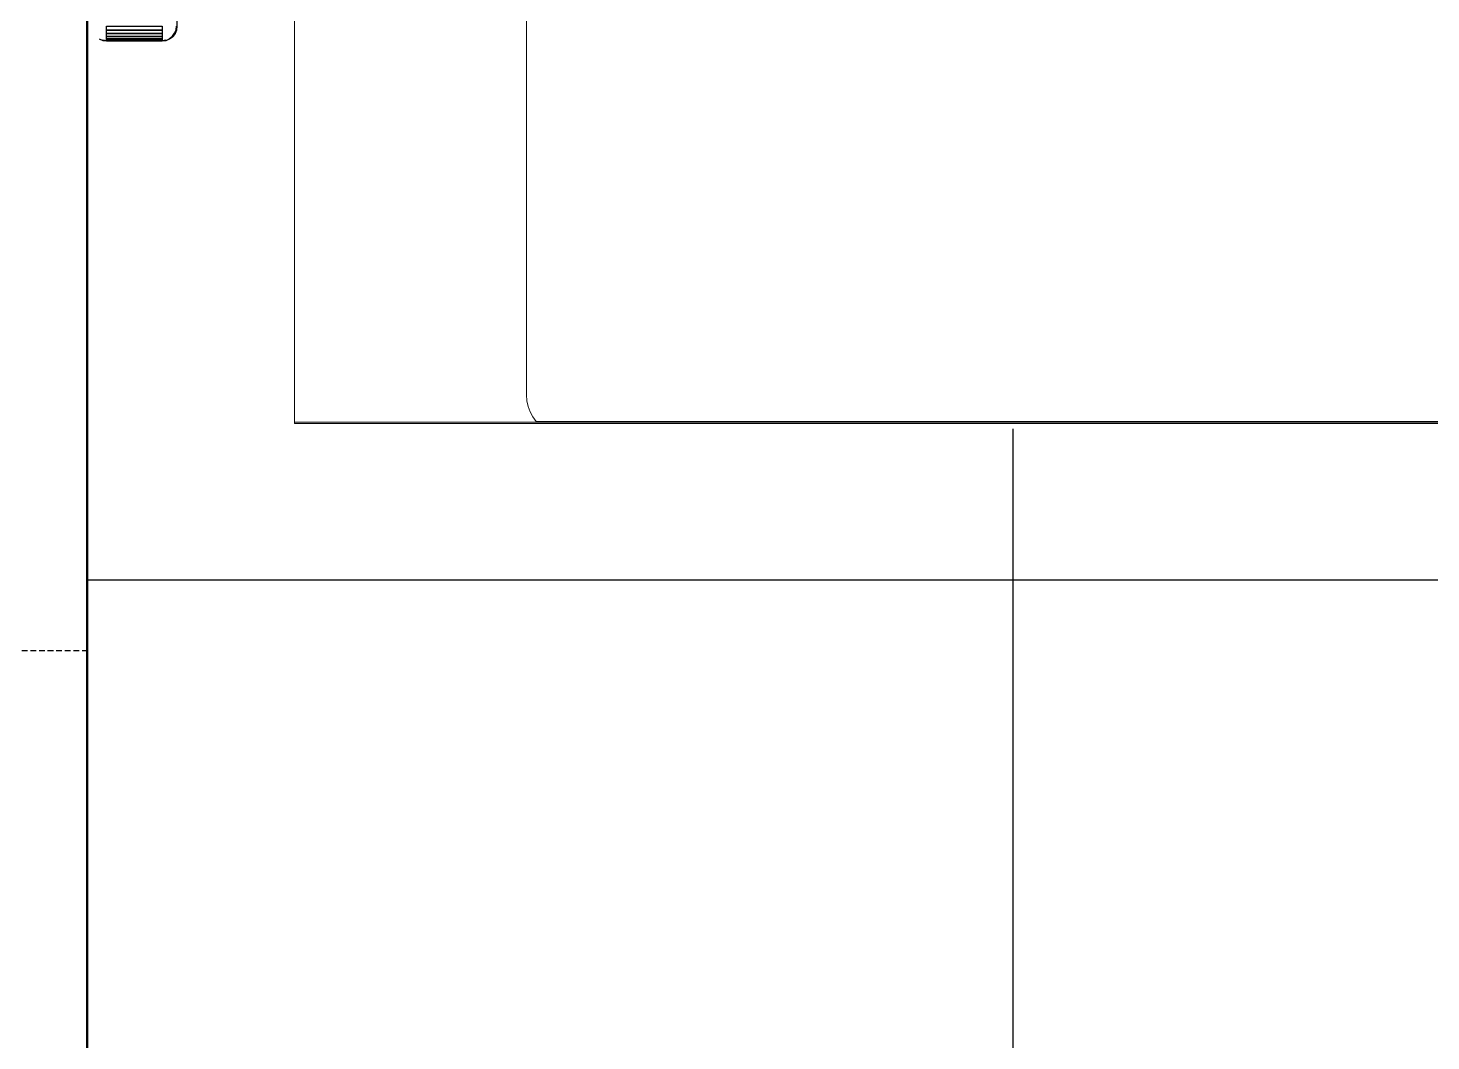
# Model space of a CAD drawing. Header units: inches. Extents: x 580771 to 691655, y 7719261 to 7829530.
# Drawn here: x 687571.5 to 687632.6, y 7727443.2 to 7727487.4 of the extents above; entities that cross this region are included whole.
import ezdxf

# ---------------------------------------------------------------- set-up
doc = ezdxf.new("R2010")
doc.units = ezdxf.units.IN
doc.header["$MEASUREMENT"] = 0
doc.linetypes.add('HIDDEN', pattern=[0.375, 0.25, -0.125])
doc.layers.add('Moveis', color=1, linetype='Continuous', lineweight=9)
doc.layers.add('Parede Baixa', color=5, linetype='Continuous', lineweight=50)
doc.layers.add('Piso', color=55, linetype='Continuous')
doc.layers.add('Projeção Janela - Viga', color=1, linetype='HIDDEN')

msp = doc.modelspace()

# ---------------------------------------------------------------- hatches: boundary and pattern name
at = {"layer": 'Piso'}
h = msp.add_hatch(dxfattribs=at)
h.set_pattern_fill('ANSI37', color=256, scale=13.333333, angle=-135)
h.set_pattern_definition([(270, (678301.07, 7879905.616), (42.333333, -4e-14), []), (360, (678301.07, 7879905.616), (4e-14, 42.333333), [])])
h.paths.add_polyline_path([(687729.078, 7727543.171), (687574.078, 7727543.171), (687574.489, 7727534.105), (687579.562, 7727534.105), (687579.562, 7727531.946), (687580.21, 7727531.534), (687580.708, 7727530.471), (687580.763, 7727513.377), (687580.278, 7727512.03), (687579.105, 7727511.368), (687578.646, 7727511.542), (687578.436, 7727512.246), (687578.72, 7727512.697), (687579.589, 7727513.671), (687579.562, 7727528.985), (687574.489, 7727528.985), (687574.078, 7727500.166), (687574.604, 7727500.166), (687574.604, 7727500.594), (687577.943, 7727500.594), (687578.197, 7727499.692), (687578.035, 7727498.418), (687580.573, 7727498.457), (687580.552, 7727496.092), (687583.116, 7727496.092), (687583.116, 7727516.935), (687641.275, 7727516.926), (687653.072, 7727508.822), (687653.587, 7727481.062), (687642.897, 7727469.685), (687583.116, 7727470.129), (687583.116, 7727490.972), (687580.552, 7727490.972), (687580.552, 7727488.729), (687577.996, 7727488.434), (687578.051, 7727487.257), (687577.711, 7727486.76), (687574.078, 7727486.898), (687574.078, 7727438.171), (687624.315, 7727438.171), (687623.895, 7727338.171), (687729.078, 7727338.171), (687729.078, 7727340.591), (687727.549, 7727340.591), (687727.549, 7727350.591), (687657.049, 7727350.591), (687657.049, 7727347.091), (687658.549, 7727347.091), (687659.483, 7727347.137), (687660.096, 7727346.631), (687659.481, 7727344.023), (687658.364, 7727342.308), (687657.271, 7727341.64), (687654.279, 7727341.631), (687652.473, 7727342.915), (687652.049, 7727344.091), (687652.049, 7727347), (687652.896, 7727347.509), (687654.549, 7727347.091), (687654.549, 7727350.591), (687650.549, 7727350.591), (687650.549, 7727353.591), (687654.549, 7727353.591), (687654.549, 7727357.091), (687653.049, 7727357.091), (687652.242, 7727357.091), (687651.69, 7727357.737), (687652.049, 7727360.091), (687653.536, 7727361.947), (687654.531, 7727362.249), (687657.571, 7727362.237), (687658.468, 7727361.569), (687659.705, 7727360.09), (687659.705, 7727357.383), (687658.511, 7727356.716), (687657.049, 7727357.091), (687657.049, 7727353.591), (687729.549, 7727353.591), (687729.549, 7727350.591), (687732.549, 7727350.591), (687732.549, 7727432.674), (687726.719, 7727432.674), (687726.719, 7727442.674), (687729.113, 7727442.674)])

# ---------------------------------------------------------------- linework, layer by layer
at = {"layer": 'Moveis'}
for p, q in [((687583.116, 7727516.935), (687583.116, 7727470.129)), ((687593.232, 7727515.356), (687593.232, 7727471.376)), ((687593.249, 7727471.125), (687593.232, 7727471.376)), ((687593.249, 7727471.125), (687593.302, 7727470.878)), ((687593.302, 7727470.878), (687593.388, 7727470.641)), ((687593.506, 7727470.419), (687593.388, 7727470.641)), ((687593.506, 7727470.419), (687593.654, 7727470.215)), ((687593.654, 7727470.215), (687634.617, 7727470.215)), ((687634.785, 7727470.185), (687583.116, 7727470.185)), ((687634.785, 7727470.129), (687583.116, 7727470.129))]:
    msp.add_line(p, q, dxfattribs=at)
for points, invisible_edges in [([(687593.654, 7727470.215), (687593.568, 7727516.406), (687593.814, 7727516.685)], 13), ([(687593.654, 7727470.215), (687593.814, 7727516.685), (687634.617, 7727470.215)], 3), ([(687634.617, 7727470.215), (687594.112, 7727516.908), (687634.617, 7727516.908)], 13), ([(687593.302, 7727470.878), (687593.27, 7727515.727), (687593.384, 7727516.082)], 13), ([(687593.302, 7727470.878), (687593.384, 7727516.082), (687593.388, 7727470.641)], 3), ([(687593.388, 7727470.641), (687593.384, 7727516.082), (687593.568, 7727516.406)], 13), ([(687593.388, 7727470.641), (687593.568, 7727516.406), (687593.506, 7727470.419)], 3), ([(687593.506, 7727470.419), (687593.568, 7727516.406), (687593.654, 7727470.215)], 3), ([(687593.27, 7727515.727), (687593.232, 7727471.376), (687593.232, 7727515.356)], 1), ([(687593.232, 7727471.376), (687593.27, 7727515.727), (687593.249, 7727471.125)], 3), ([(687593.249, 7727471.125), (687593.27, 7727515.727), (687593.302, 7727470.878)], 3), ([(687593.232, 7727471.376), (687584.192, 7727493.03), (687593.232, 7727515.356)], 3), ([(687593.388, 7727470.641), (687584.192, 7727493.03), (687593.302, 7727470.878)], 3), ([(687593.249, 7727471.125), (687584.192, 7727493.03), (687593.232, 7727471.376)], 3), ([(687593.302, 7727470.878), (687584.192, 7727493.03), (687593.249, 7727471.125)], 3), ([(687593.506, 7727470.419), (687583.116, 7727470.185), (687593.388, 7727470.641)], 3), ([(687593.654, 7727470.215), (687583.116, 7727470.185), (687593.506, 7727470.419)], 3), ([(687583.116, 7727470.185), (687593.654, 7727470.215), (687634.785, 7727470.185)], 3), ([(687634.785, 7727470.185), (687593.654, 7727470.215), (687634.617, 7727470.215)], 13), ([(687583.116, 7727470.129), (687634.785, 7727470.185), (687634.785, 7727470.129)], 3), ([(687584.524, 7727468.71), (687583.116, 7727470.129), (687634.785, 7727470.129)], 13), ([(687584.524, 7727468.71), (687583.116, 7727470.129), (687634.785, 7727470.129)], 13), ([(687584.524, 7727468.71), (687583.116, 7727470.129), (687634.785, 7727470.129)], 13), ([(687584.524, 7727468.71), (687583.116, 7727470.129), (687634.785, 7727470.129)], 13), ([(687584.524, 7727468.71), (687583.116, 7727470.129), (687634.785, 7727470.129)], 13)]:
    msp.add_3dface(points, dxfattribs=dict(at, invisible_edges=invisible_edges))
at = {"layer": 'Parede Baixa'}
msp.add_line((687574.078, 7727633.171), (687574.078, 7727338.171), dxfattribs=at)
at = {"layer": 'Piso'}
for p, q in [((687577.996, 7727487.452), (687577.975, 7727487.286)), ((687574.604, 7727486.898), (687574.759, 7727486.834)), ((687574.759, 7727486.834), (687574.924, 7727486.812)), ((687577.356, 7727486.812), (687574.924, 7727486.812)), ((687577.522, 7727486.834), (687577.356, 7727486.812)), ((687577.522, 7727486.834), (687577.676, 7727486.898)), ((687577.809, 7727486.999), (687577.676, 7727486.898)), ((687577.911, 7727487.132), (687577.809, 7727486.999)), ((687577.975, 7727487.286), (687577.911, 7727487.132))]:
    msp.add_line(p, q, dxfattribs=at)
for points, invisible_edges in [([(687577.975, 7727487.286), (687577.996, 7727488.434), (687577.996, 7727487.452)], 1), ([(687574.924, 7727487.452), (687577.356, 7727487.286), (687574.924, 7727487.286)], 1), ([(687577.356, 7727487.286), (687574.924, 7727487.452), (687577.356, 7727487.452)], 1), ([(687577.975, 7727487.286), (687577.954, 7727487.292), (687577.975, 7727487.452)], 13), ([(687578.45, 7727464.158), (687577.975, 7727487.286), (687577.996, 7727487.452)], 13), ([(687578.45, 7727464.158), (687577.975, 7727487.286), (687577.996, 7727487.452)], 13), ([(687578.45, 7727464.158), (687577.975, 7727487.286), (687577.996, 7727487.452)], 13), ([(687578.45, 7727464.158), (687577.975, 7727487.286), (687577.996, 7727487.452)], 13), ([(687578.45, 7727464.158), (687577.975, 7727487.286), (687577.996, 7727487.452)], 13), ([(687578.45, 7727464.158), (687574.604, 7727486.898), (687574.759, 7727486.834)], 13), ([(687578.45, 7727464.158), (687574.604, 7727486.898), (687574.759, 7727486.834)], 13), ([(687578.45, 7727464.158), (687574.604, 7727486.898), (687574.759, 7727486.834)], 13), ([(687578.45, 7727464.158), (687574.604, 7727486.898), (687574.759, 7727486.834)], 13), ([(687578.45, 7727464.158), (687574.604, 7727486.898), (687574.759, 7727486.834)], 13), ([(687574.764, 7727486.855), (687574.924, 7727486.812), (687574.759, 7727486.834)], 1), ([(687578.45, 7727464.158), (687574.759, 7727486.834), (687574.924, 7727486.812)], 13), ([(687578.45, 7727464.158), (687574.759, 7727486.834), (687574.924, 7727486.812)], 13), ([(687578.45, 7727464.158), (687574.759, 7727486.834), (687574.924, 7727486.812)], 13), ([(687578.45, 7727464.158), (687574.759, 7727486.834), (687574.924, 7727486.812)], 13), ([(687578.45, 7727464.158), (687574.759, 7727486.834), (687574.924, 7727486.812)], 13), ([(687574.924, 7727486.812), (687574.764, 7727486.855), (687574.924, 7727486.834)], 13), ([(687577.356, 7727487.286), (687574.924, 7727487.132), (687574.924, 7727487.286)], 1), ([(687574.924, 7727487.132), (687577.356, 7727487.286), (687577.356, 7727487.132)], 1), ([(687574.924, 7727486.999), (687577.356, 7727487.132), (687577.356, 7727486.999)], 1), ([(687577.356, 7727487.132), (687574.924, 7727486.999), (687574.924, 7727487.132)], 1), ([(687574.924, 7727486.898), (687577.356, 7727486.999), (687577.356, 7727486.898)], 1), ([(687577.356, 7727486.999), (687574.924, 7727486.898), (687574.924, 7727486.999)], 1), ([(687574.924, 7727486.834), (687577.356, 7727486.898), (687577.356, 7727486.834)], 1), ([(687577.356, 7727486.898), (687574.924, 7727486.834), (687574.924, 7727486.898)], 1), ([(687574.924, 7727486.812), (687574.924, 7727486.834), (687577.356, 7727486.834)], 13), ([(687574.924, 7727486.812), (687577.356, 7727486.834), (687577.356, 7727486.812)], 3), ([(687578.45, 7727464.158), (687574.924, 7727486.812), (687577.356, 7727486.812)], 13), ([(687578.45, 7727464.158), (687574.924, 7727486.812), (687577.356, 7727486.812)], 13), ([(687578.45, 7727464.158), (687574.924, 7727486.812), (687577.356, 7727486.812)], 13), ([(687578.45, 7727464.158), (687574.924, 7727486.812), (687577.356, 7727486.812)], 13), ([(687578.45, 7727464.158), (687574.924, 7727486.812), (687577.356, 7727486.812)], 13), ([(687577.356, 7727486.812), (687577.356, 7727486.834), (687577.516, 7727486.855)], 13), ([(687577.356, 7727486.812), (687577.516, 7727486.855), (687577.522, 7727486.834)], 1), ([(687578.45, 7727464.158), (687577.356, 7727486.812), (687577.522, 7727486.834)], 13), ([(687578.45, 7727464.158), (687577.356, 7727486.812), (687577.522, 7727486.834)], 13), ([(687578.45, 7727464.158), (687577.356, 7727486.812), (687577.522, 7727486.834)], 13), ([(687578.45, 7727464.158), (687577.356, 7727486.812), (687577.522, 7727486.834)], 13), ([(687578.45, 7727464.158), (687577.356, 7727486.812), (687577.522, 7727486.834)], 13), ([(687578.45, 7727464.158), (687577.522, 7727486.834), (687577.676, 7727486.898)], 13), ([(687578.45, 7727464.158), (687577.522, 7727486.834), (687577.676, 7727486.898)], 13), ([(687578.45, 7727464.158), (687577.522, 7727486.834), (687577.676, 7727486.898)], 13), ([(687578.45, 7727464.158), (687577.522, 7727486.834), (687577.676, 7727486.898)], 13), ([(687578.45, 7727464.158), (687577.522, 7727486.834), (687577.676, 7727486.898)], 13), ([(687577.794, 7727487.015), (687577.676, 7727486.898), (687577.666, 7727486.916)], 1), ([(687577.676, 7727486.898), (687577.794, 7727487.015), (687577.809, 7727486.999)], 3), ([(687578.45, 7727464.158), (687577.676, 7727486.898), (687577.809, 7727486.999)], 13), ([(687578.45, 7727464.158), (687577.676, 7727486.898), (687577.809, 7727486.999)], 13), ([(687578.45, 7727464.158), (687577.676, 7727486.898), (687577.809, 7727486.999)], 13), ([(687578.45, 7727464.158), (687577.676, 7727486.898), (687577.809, 7727486.999)], 13), ([(687578.45, 7727464.158), (687577.676, 7727486.898), (687577.809, 7727486.999)], 13), ([(687577.809, 7727486.999), (687577.794, 7727487.015), (687577.892, 7727487.143)], 13), ([(687577.809, 7727486.999), (687577.892, 7727487.143), (687577.911, 7727487.132)], 3), ([(687578.45, 7727464.158), (687577.809, 7727486.999), (687577.911, 7727487.132)], 13), ([(687578.45, 7727464.158), (687577.809, 7727486.999), (687577.911, 7727487.132)], 13), ([(687578.45, 7727464.158), (687577.809, 7727486.999), (687577.911, 7727487.132)], 13), ([(687578.45, 7727464.158), (687577.809, 7727486.999), (687577.911, 7727487.132)], 13), ([(687578.45, 7727464.158), (687577.809, 7727486.999), (687577.911, 7727487.132)], 13), ([(687577.911, 7727487.132), (687577.892, 7727487.143), (687577.954, 7727487.292)], 13), ([(687577.911, 7727487.132), (687577.954, 7727487.292), (687577.975, 7727487.286)], 3), ([(687578.45, 7727464.158), (687577.911, 7727487.132), (687577.975, 7727487.286)], 13), ([(687578.45, 7727464.158), (687577.911, 7727487.132), (687577.975, 7727487.286)], 13), ([(687578.45, 7727464.158), (687577.911, 7727487.132), (687577.975, 7727487.286)], 13), ([(687578.45, 7727464.158), (687577.911, 7727487.132), (687577.975, 7727487.286)], 13), ([(687578.45, 7727464.158), (687577.911, 7727487.132), (687577.975, 7727487.286)], 13)]:
    msp.add_3dface(points, dxfattribs=dict(at, invisible_edges=invisible_edges))
at = {"layer": 'Projeção Janela - Viga'}
msp.add_line((687574.109, 7727460.217), (687559.078, 7727460.217), dxfattribs=at)

doc.saveas('drawing.dxf')
